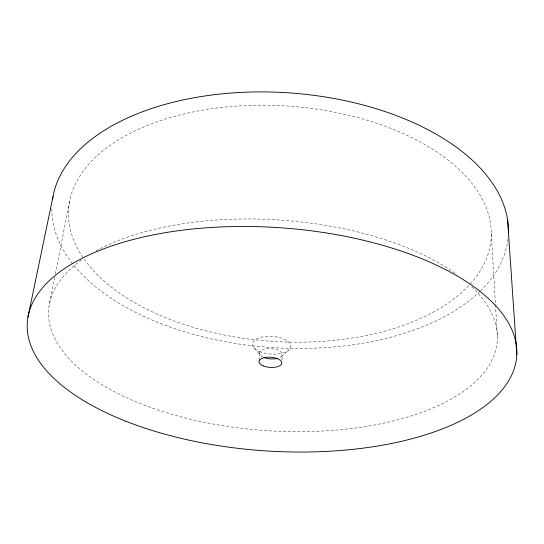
<?xml version="1.0" encoding="UTF-8"?>
<svg xmlns="http://www.w3.org/2000/svg" width="544" height="544" viewBox="0 0 544 544"><rect width="100%" height="100%" fill="white"/><g stroke="black" fill="none" stroke-linecap="round" stroke-linejoin="round"><path stroke-width="0.41" stroke-dasharray="2.72 2.04" d="M281.948 359.836L282.234 355.184M259.189 360.244L259.767 352.485M49.586 303.11L54.652 277.399M55.311 274.088L69.863 200.274M281.404 356.436L289.122 349.819M253.858 347.698L260.508 355.171M491.307 233.424L495.421 303.722M495.468 304.572L497.4 337.606M471.709 286.776A224.856 105.509 3.9 0 1 264.207 430.481A224.856 105.509 3.9 0 1 82.926 258.992M96.036 250.886A224.856 105.509 3.9 0 1 456.402 274.169M507.946 239.095A228.657 127.636 3.9 0 1 480.556 290.788M479.985 291.346A228.657 127.636 3.9 0 1 272.177 347.582A228.657 127.636 3.9 0 1 73.073 264.336M72.542 263.67A228.657 127.636 3.9 0 1 51.857 207.386M82.987 257.468A211.759 117.885 3.9 0 1 311.209 108.399A211.759 117.885 3.9 0 1 445.563 304.837A211.759 117.885 3.9 0 1 83.456 258.148M263.289 357.156A11.376 5.154 3.9 0 1 262.963 349.71A11.376 5.154 3.9 0 1 279.283 350.696A11.376 5.154 3.9 0 1 278.514 358.068M259.447 351.465A19.244 8.867 3.9 0 0 290.557 347.684A19.244 8.867 3.9 0 0 264.792 336.566A19.244 8.867 3.9 0 0 259.447 351.465"/><path stroke-width="0.82" d="M27.941 317.145L52.992 196.663M507.579 219.898L516.8 354.674M52.584 199.138A228.657 127.636 3.9 0 1 290.85 92.997A228.657 127.636 3.9 0 1 508.395 232.506M277.746 358.312A11.376 5.154 3.9 0 1 264.037 357.483M125.807 421.219A245.29 111.812 3.9 0 0 515.195 365.378A245.29 111.812 3.9 0 0 175.018 231.173A245.29 111.812 3.9 0 0 125.807 421.219M263.282 365.908A11.431 5.093 3.9 0 0 281.704 363.712A11.431 5.093 3.9 0 0 266.308 357.333A11.431 5.093 3.9 0 0 263.282 365.908"/></g></svg>
